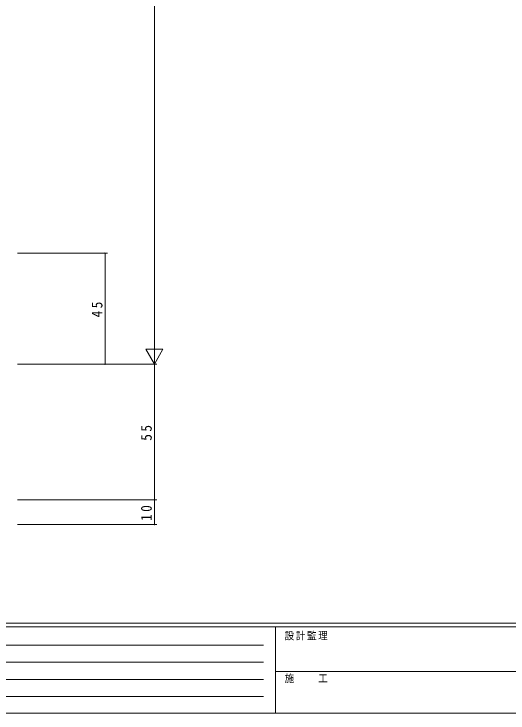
# Model space of a CAD drawing. Units: millimetres on the paper. Extents: x -397 to 397, y -282 to 282.
# Drawn here: x -242.4 to -41.9, y -282.1 to 1.3 of the extents above; entities that cross this region are included whole.
import ezdxf

# ---------------------------------------------------------------- set-up
doc = ezdxf.new("R2010")
doc.units = ezdxf.units.MM
doc.linetypes.add('USER1', pattern=[0.375, 0.25, -0.125])
doc.layers.add('0-1_YKK_ZWAK', color=7, linetype='Continuous', lineweight=18)
doc.layers.add('0-3_YKK_D', color=6, linetype='Continuous', lineweight=18)
doc.styles.add('ＭＳ ゴシック', font='')
doc.styles.get('ＭＳ ゴシック').set_extended_font_data('MS Gothic')

msp = doc.modelspace()

# ---------------------------------------------------------------- linework, layer by layer
at = {"layer": '0-1_YKK_ZWAK'}
for p, q in [((376.092, -245.688), (-393.908, -245.688)), ((338.292, -247.088), (-393.908, -247.088)), ((-136.308, -247.088), (-136.308, -282.088)), ((-136.308, -265.287), (-7.508, -265.287)), ((-393.908, -282.088), (338.292, -282.088))]:
    msp.add_line(p, q, dxfattribs=at)
at = {"layer": '0-1_YKK_ZWAK', "linetype": 'USER1'}
for p, q in [((-389.31, -254.6), (-141.117, -254.6)), ((-389.31, -261.529), (-141.117, -261.529)), ((-389.31, -268.457), (-141.117, -268.457)), ((-389.31, -275.386), (-141.117, -275.386))]:
    msp.add_line(p, q, dxfattribs=at)
at = {"layer": '0-3_YKK_D'}
for p, q in [((-185.405, -133.688), (-185.405, 152.312)), ((-240.908, -95.688), (-204.405, -95.688)), ((-205.405, -140.688), (-205.405, -95.688)), ((-185.405, -140.688), (-185.405, -128.563)), ((-181.905, -134.625), (-188.905, -134.625)), ((-185.405, -140.688), (-188.905, -134.625)), ((-185.405, -140.688), (-181.905, -134.625)), ((-240.908, -140.688), (-184.405, -140.688)), ((-240.908, -140.688), (-204.405, -140.688)), ((-240.908, -140.688), (-184.405, -140.688)), ((-185.405, -195.688), (-185.405, -140.688)), ((-240.908, -195.688), (-184.405, -195.688)), ((-240.908, -195.688), (-184.405, -195.688)), ((-185.405, -195.688), (-185.405, -205.688)), ((-240.908, -205.688), (-184.405, -205.688))]:
    msp.add_line(p, q, dxfattribs=at)
for centre, start, end in [((-205.405, -95.688), 90, 270), ((-205.405, -95.688), 270, 90), ((-205.405, -140.688), 90, 270), ((-205.405, -140.688), 270, 90), ((-185.405, -195.688), 90, 270), ((-185.405, -195.688), 90, 270), ((-185.405, -195.688), 270, 90), ((-185.405, -195.688), 270, 90), ((-185.405, -205.688), 90, 270), ((-185.405, -205.688), 270, 90)]:
    msp.add_arc(centre, 0.106, start, end, dxfattribs=at)

# ---------------------------------------------------------------- texts
at = {"layer": '0-1_YKK_ZWAK', "char_height": 3.079, "attachment_point": 7, "style": 'ＭＳ ゴシック'}
for s, insert in [('\\T1.17;\\W0.9;設計監理', (-132.539, -252.62)), ('\\T1.17;\\W0.9;施\u3000\u3000工', (-132.539, -269.942))]:
    msp.add_mtext(s, dxfattribs=dict(at, insert=insert))
at = {"layer": '0-3_YKK_D', "color": 7, "char_height": 4.399, "attachment_point": 7, "rotation": 90, "style": 'ＭＳ ゴシック'}
for s, insert in [('\\T1.37;\\W0.9;45', (-206.405, -121.708)), ('\\T1.37;\\W0.9;55', (-186.405, -171.708)), ('\\T1.37;\\W0.9;10', (-186.405, -204.208))]:
    msp.add_mtext(s, dxfattribs=dict(at, insert=insert))

doc.saveas('drawing.dxf')
